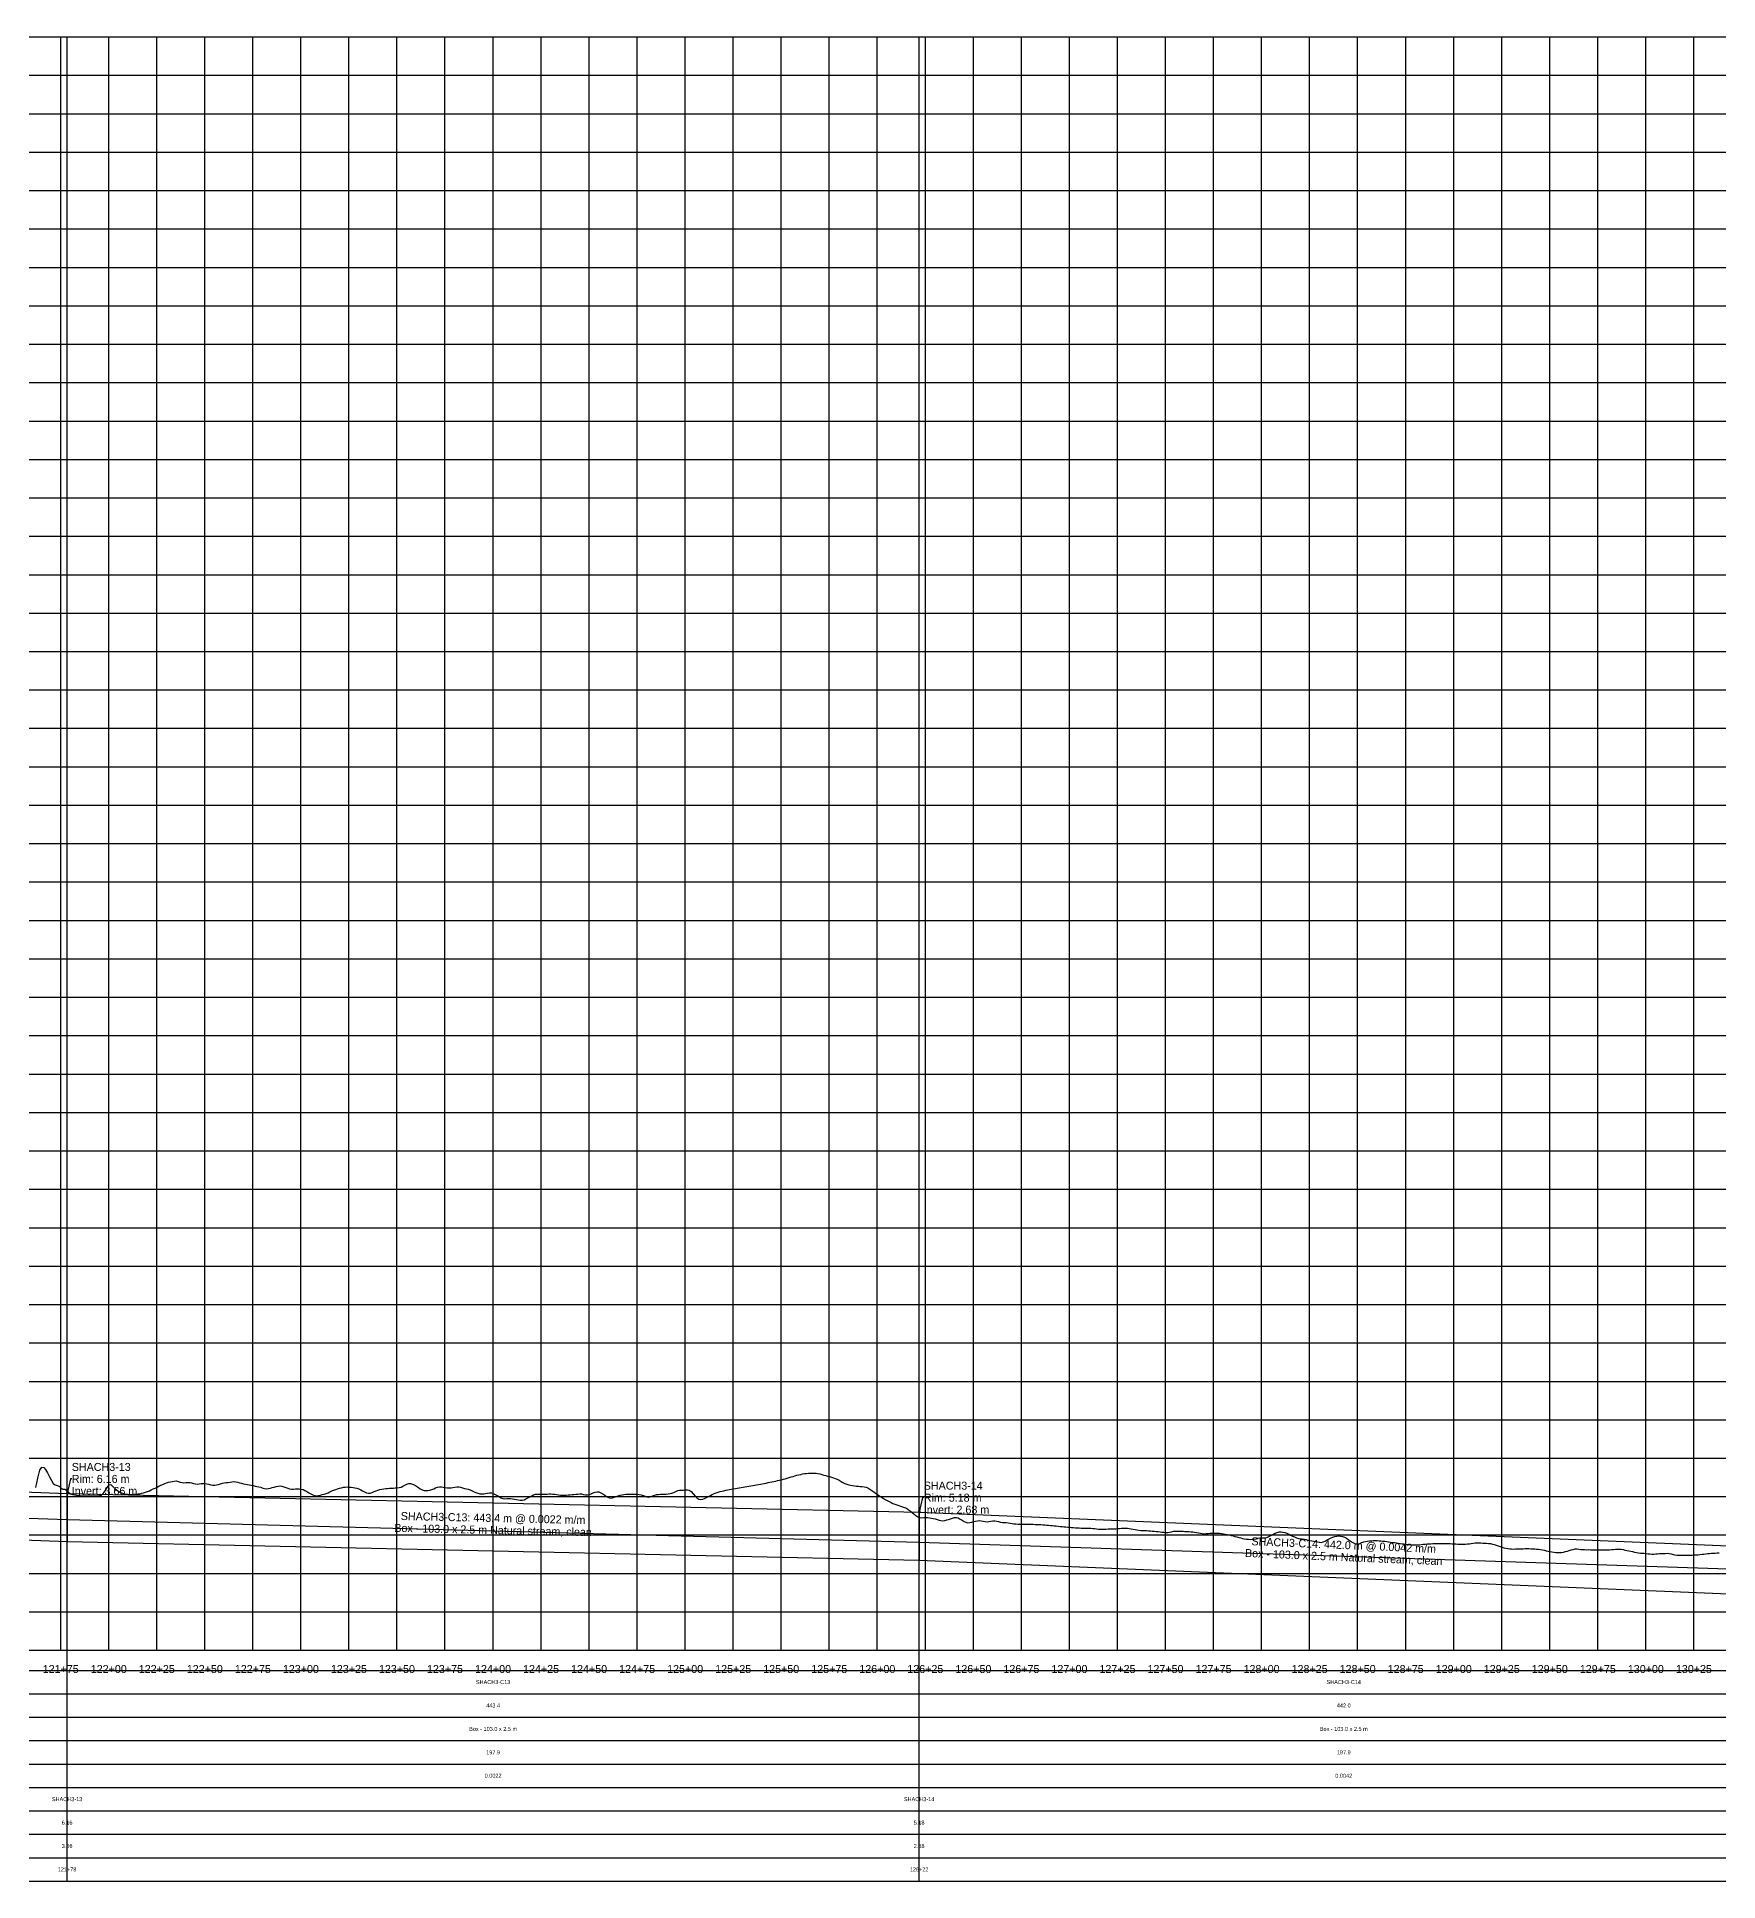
# Model space of a CAD drawing. Extents: x -64 to 13916, y -140 to 832.
# Drawn here: x 12163 to 13038, y -140 to 820 of the extents above; entities that cross this region are included whole.
import ezdxf
from ezdxf.enums import TextEntityAlignment as Align

# ---------------------------------------------------------------- set-up
doc = ezdxf.new("R2010")
doc.units = 0
for name, color, linetype in [('Annotation', 7, 'Continuous'), ('Annotation_Table', 254, 'Continuous'), ('Crown', 7, 'Continuous'), ('Grid', 254, 'Continuous'), ('Grid_Text', 7, 'Continuous'), ('Ground_Elevation', 3, 'Continuous'), ('Hydraulic_Grade', 5, 'Continuous'), ('Invert', 7, 'Continuous'), ('Structure', 7, 'Continuous')]:
    doc.layers.add(name, color=color, linetype=linetype)

msp = doc.modelspace()

# ---------------------------------------------------------------- linework, layer by layer
at = {"layer": 'Annotation', "color": 0}
for points in [[(12180.76, 69.19), (12180.02, 69.19), (12178.32, 61.57)], [(12624.19, 59.44), (12623.45, 59.44), (12621.75, 51.82)]]:
    msp.add_lwpolyline(points, dxfattribs=at)
for points in [[(12178.32, 61.57), (12178.12, 62.55), (12178.91, 62.37)], [(12621.75, 51.82), (12621.55, 52.8), (12622.34, 52.62)]]:
    msp.add_lwpolyline(points, close=True, dxfattribs=at)
at = {"layer": 'Annotation_Table', "color": 254}
for points in [[(12178.32, -140.21), (12178.32, 820)], [(12621.75, -140.21), (12621.75, 820)], [(-25, -30.48), (13899.95, -30.48)], [(-25, -42.67), (13899.95, -42.67)], [(-25, -54.86), (13899.95, -54.86)], [(-25, -67.06), (13899.95, -67.06)], [(-25, -79.25), (13899.95, -79.25)], [(-25, -91.44), (13899.95, -91.44)], [(-25, -103.63), (13899.95, -103.63)], [(-25, -115.82), (13899.95, -115.82)], [(-25, -128.02), (13899.95, -128.02)], [(-25, -140.21), (13899.95, -140.21)]]:
    msp.add_lwpolyline(points, dxfattribs=at)
at = {"layer": 'Crown', "color": 0}
for points in [[(11287.55, 95.28), (12178.32, 61.57)], [(12178.32, 61.57), (12178.32, 61.57)], [(12178.32, 61.57), (12621.75, 51.82)], [(12621.75, 51.82), (12621.75, 51.82)], [(12621.75, 51.82), (13063.74, 33.43)]]:
    msp.add_lwpolyline(points, dxfattribs=at)
at = {"layer": 'Grid', "color": 254}
for points in [[(-25, 820), (13900, 820)], [(12175, -20), (12175, 820)], [(12200, -20), (12200, 820)], [(12225, -20), (12225, 820)], [(12250, -20), (12250, 820)], [(12275, -20), (12275, 820)], [(12300, -20), (12300, 820)], [(12325, -20), (12325, 820)], [(12350, -20), (12350, 820)], [(12375, -20), (12375, 820)], [(12400, -20), (12400, 820)], [(12425, -20), (12425, 820)], [(12450, -20), (12450, 820)], [(12475, -20), (12475, 820)], [(12500, -20), (12500, 820)], [(12525, -20), (12525, 820)], [(12550, -20), (12550, 820)], [(12575, -20), (12575, 820)], [(12600, -20), (12600, 820)], [(12625, -20), (12625, 820)], [(12650, -20), (12650, 820)], [(12675, -20), (12675, 820)], [(12700, -20), (12700, 820)], [(12725, -20), (12725, 820)], [(12750, -20), (12750, 820)], [(12775, -20), (12775, 820)], [(12800, -20), (12800, 820)], [(12825, -20), (12825, 820)], [(12850, -20), (12850, 820)], [(12875, -20), (12875, 820)], [(12900, -20), (12900, 820)], [(12925, -20), (12925, 820)], [(12950, -20), (12950, 820)], [(12975, -20), (12975, 820)], [(13000, -20), (13000, 820)], [(13025, -20), (13025, 820)], [(-25, 800), (13900, 800)], [(-25, 780), (13900, 780)], [(-25, 760), (13900, 760)], [(-25, 740), (13900, 740)], [(-25, 720), (13900, 720)], [(-25, 700), (13900, 700)], [(-25, 680), (13900, 680)], [(-25, 660), (13900, 660)], [(-25, 640), (13900, 640)], [(-25, 620), (13900, 620)], [(-25, 600), (13900, 600)], [(-25, 580), (13900, 580)], [(-25, 560), (13900, 560)], [(-25, 540), (13900, 540)], [(-25, 520), (13900, 520)], [(-25, 500), (13900, 500)], [(-25, 480), (13900, 480)], [(-25, 460), (13900, 460)], [(-25, 440), (13900, 440)], [(-25, 420), (13900, 420)], [(-25, 400), (13900, 400)], [(-25, 380), (13900, 380)], [(-25, 360), (13900, 360)], [(-25, 340), (13900, 340)], [(-25, 320), (13900, 320)], [(-25, 300), (13900, 300)], [(-25, 280), (13900, 280)], [(-25, 260), (13900, 260)], [(-25, 240), (13900, 240)], [(-25, 220), (13900, 220)], [(-25, 200), (13900, 200)], [(-25, 180), (13900, 180)], [(-25, 160), (13900, 160)], [(-25, 140), (13900, 140)], [(-25, 120), (13900, 120)], [(-25, 100), (13900, 100)], [(-25, 80), (13900, 80)], [(-25, 60), (13900, 60)], [(-25, 40), (13900, 40)], [(-25, 20), (13900, 20)], [(-25, 0), (13900, 0)], [(-25, -20), (13900, -20)]]:
    msp.add_lwpolyline(points, dxfattribs=at)
at = {"layer": 'Ground_Elevation', "color": 3}
msp.add_lwpolyline([(12162.13, 64.81), (12163.13, 69.65), (12164.13, 73.68), (12165.13, 75.31), (12166.13, 75.21), (12167.13, 74.07), (12168.13, 72.28), (12169.13, 70.26), (12170.13, 68.37), (12171.13, 66.85), (12172.13, 66.06), (12173.13, 65.73), (12174.13, 65.37), (12175.13, 64.62), (12176.13, 63.94), (12177.13, 63.86), (12178.13, 63.23), (12179.13, 62.36), (12180.13, 61.37), (12181.13, 61.1), (12182.13, 60.93), (12183.13, 60.82), (12184.13, 60.62), (12185.13, 60.52), (12186.13, 60.47), (12187.13, 60.44), (12188.13, 60.41), (12189.13, 60.37), (12190.13, 60.33), (12191.13, 60.32), (12192.13, 60.37), (12193.13, 60.4), (12194.13, 60.45), (12195.13, 60.5), (12196.13, 60.77), (12197.13, 61.58), (12198.13, 63.04), (12199.13, 64.73), (12200.13, 66.17), (12201.13, 66.3), (12202.13, 65.22), (12203.13, 64.25), (12204.13, 63.42), (12205.13, 62.75), (12206.13, 62.2), (12207.13, 61.8), (12208.13, 61.51), (12209.13, 61.33), (12210.13, 61.22), (12211.13, 61.17), (12212.13, 61.15), (12213.13, 61.18), (12214.13, 61.24), (12215.13, 61.35), (12216.13, 61.51), (12217.13, 61.72), (12218.13, 61.98), (12219.13, 62.29), (12220.13, 62.65), (12221.13, 63.05), (12222.13, 63.49), (12223.13, 63.95), (12224.13, 64.43), (12225.13, 64.92), (12226.13, 65.42), (12227.13, 65.9), (12228.13, 66.36), (12229.13, 66.78), (12230.13, 67.14), (12231.13, 67.44), (12232.13, 67.69), (12233.13, 67.9), (12234.13, 68.06), (12235.13, 68.15), (12236.13, 67.84), (12237.13, 67.48), (12238.13, 67.29), (12239.13, 67.23), (12240.13, 67.25), (12241.13, 67.29), (12242.13, 67.26), (12243.13, 67.1), (12244.13, 66.83), (12245.13, 66.56), (12246.13, 66.47), (12247.13, 66.58), (12248.13, 66.74), (12249.13, 66.8), (12250.13, 66.75), (12251.13, 66.61), (12252.13, 66.4), (12253.13, 66.16), (12254.13, 65.98), (12255.13, 65.93), (12256.13, 66.05), (12257.13, 66.34), (12258.13, 66.69), (12259.13, 67), (12260.13, 67.18), (12261.13, 67.29), (12262.13, 67.37), (12263.13, 67.48), (12264.13, 67.64), (12265.13, 67.77), (12266.13, 67.69), (12267.13, 67.47), (12268.13, 67.19), (12269.13, 66.93), (12270.13, 66.7), (12271.13, 66.52), (12272.13, 66.36), (12273.13, 66.18), (12274.13, 65.97), (12275.13, 65.72), (12276.13, 65.46), (12277.13, 65.24), (12278.13, 65.09), (12279.13, 64.83), (12280.13, 64.46), (12281.13, 64.2), (12282.13, 64.1), (12283.13, 64.15), (12284.13, 64.35), (12285.13, 64.65), (12286.13, 64.97), (12287.13, 65.25), (12288.13, 65.46), (12289.13, 65.55), (12290.13, 65.43), (12291.13, 65.11), (12292.13, 64.7), (12293.13, 64.35), (12294.13, 64.06), (12295.13, 63.89), (12296.13, 63.86), (12297.13, 63.98), (12298.13, 64.11), (12299.13, 64.1), (12300.13, 63.94), (12301.13, 63.63), (12302.13, 63.21), (12303.13, 62.65), (12304.13, 62.02), (12305.13, 61.39), (12306.13, 60.88), (12307.13, 60.54), (12308.13, 60.43), (12309.13, 60.55), (12310.13, 60.79), (12311.13, 61.01), (12312.13, 61.22), (12313.13, 61.53), (12314.13, 61.97), (12315.13, 62.48), (12316.13, 62.95), (12317.13, 63.31), (12318.13, 63.63), (12319.13, 63.96), (12320.13, 64.3), (12321.13, 64.59), (12322.13, 64.83), (12323.13, 64.97), (12324.13, 65), (12325.13, 64.94), (12326.13, 64.83), (12327.13, 64.71), (12328.13, 64.55), (12329.13, 64.35), (12330.13, 64), (12331.13, 63.55), (12332.13, 63.01), (12333.13, 62.41), (12334.13, 61.94), (12335.13, 61.73), (12336.13, 61.83), (12337.13, 62.18), (12338.13, 62.62), (12339.13, 63.05), (12340.13, 63.4), (12341.13, 63.65), (12342.13, 63.86), (12343.13, 64.03), (12344.13, 64.19), (12345.13, 64.29), (12346.13, 64.36), (12347.13, 64.41), (12348.13, 64.45), (12349.13, 64.47), (12350.13, 64.56), (12351.13, 64.71), (12352.13, 64.99), (12353.13, 65.37), (12354.13, 65.9), (12355.13, 66.41), (12356.13, 66.76), (12357.13, 66.79), (12358.13, 66.55), (12359.13, 66.06), (12360.13, 65.41), (12361.13, 64.68), (12362.13, 64.02), (12363.13, 63.54), (12364.13, 63.24), (12365.13, 63.1), (12366.13, 63.1), (12367.13, 63.32), (12368.13, 63.67), (12369.13, 64.11), (12370.13, 64.56), (12371.13, 64.89), (12372.13, 65.05), (12373.13, 65.04), (12374.13, 64.9), (12375.13, 64.71), (12376.13, 64.58), (12377.13, 64.55), (12378.13, 64.62), (12379.13, 64.79), (12380.13, 64.97), (12381.13, 65.13), (12382.13, 65.07), (12383.13, 64.82), (12384.13, 64.52), (12385.13, 64.27), (12386.13, 64.05), (12387.13, 63.8), (12388.13, 63.43), (12389.13, 63), (12390.13, 62.56), (12391.13, 62.12), (12392.13, 61.74), (12393.13, 61.47), (12394.13, 61.37), (12395.13, 61.44), (12396.13, 61.61), (12397.13, 61.78), (12398.13, 61.91), (12399.13, 61.9), (12400.13, 61.6), (12401.13, 61.13), (12402.13, 60.57), (12403.13, 59.98), (12404.13, 59.42), (12405.13, 59.04), (12406.13, 58.88), (12407.13, 58.92), (12408.13, 59), (12409.13, 58.98), (12410.13, 58.85), (12411.13, 58.64), (12412.13, 58.43), (12413.13, 58.27), (12414.13, 58.18), (12415.13, 58.16), (12416.13, 58.34), (12417.13, 58.78), (12418.13, 59.3), (12419.13, 59.89), (12420.13, 60.44), (12421.13, 60.91), (12422.13, 61.2), (12423.13, 61.31), (12424.13, 61.31), (12425.13, 61.27), (12426.13, 61.23), (12427.13, 61.23), (12428.13, 61.29), (12429.13, 61.37), (12430.13, 61.4), (12431.13, 61.34), (12432.13, 61.21), (12433.13, 61.06), (12434.13, 60.91), (12435.13, 60.79), (12436.13, 60.74), (12437.13, 60.75), (12438.13, 60.8), (12439.13, 60.87), (12440.13, 60.97), (12441.13, 61.06), (12442.13, 61.15), (12443.13, 61.24), (12444.13, 61.32), (12445.13, 61.37), (12446.13, 61.37), (12447.13, 61.16), (12448.13, 60.87), (12449.13, 60.83), (12450.13, 61.08), (12451.13, 61.49), (12452.13, 61.9), (12453.13, 62.26), (12454.13, 62.5), (12455.13, 62.46), (12456.13, 62.02), (12457.13, 61.4), (12458.13, 60.68), (12459.13, 60.01), (12460.13, 59.51), (12461.13, 59.26), (12462.13, 59.34), (12463.13, 59.64), (12464.13, 60.01), (12465.13, 60.37), (12466.13, 60.68), (12467.13, 60.9), (12468.13, 61.07), (12469.13, 61.19), (12470.13, 61.28), (12471.13, 61.33), (12472.13, 61.34), (12473.13, 61.33), (12474.13, 61.28), (12475.13, 61.22), (12476.13, 61.07), (12477.13, 60.85), (12478.13, 60.58), (12479.13, 60.25), (12480.13, 59.82), (12481.13, 59.66), (12482.13, 59.99), (12483.13, 60.41), (12484.13, 60.77), (12485.13, 61), (12486.13, 61.13), (12487.13, 61.19), (12488.13, 61.22), (12489.13, 61.22), (12490.13, 61.3), (12491.13, 61.38), (12492.13, 61.56), (12493.13, 61.84), (12494.13, 62.2), (12495.13, 62.65), (12496.13, 63.11), (12497.13, 63.39), (12498.13, 63.34), (12499.13, 63.41), (12500.13, 63.55), (12501.13, 63.56), (12502.13, 63.26), (12503.13, 62.57), (12504.13, 61.41), (12505.13, 60.23), (12506.13, 59.3), (12507.13, 58.68), (12508.13, 58.5), (12509.13, 58.71), (12510.13, 59.08), (12511.13, 59.55), (12512.13, 60.08), (12513.13, 60.61), (12514.13, 61.12), (12515.13, 61.57), (12516.13, 61.97), (12517.13, 62.31), (12518.13, 62.6), (12519.13, 62.85), (12520.13, 63.07), (12521.13, 63.27), (12522.13, 63.46), (12523.13, 63.65), (12524.13, 63.83), (12525.13, 64.01), (12526.13, 64.17), (12527.13, 64.34), (12528.13, 64.51), (12529.13, 64.68), (12530.13, 64.85), (12531.13, 65.01), (12532.13, 65.19), (12533.13, 65.36), (12534.13, 65.54), (12535.13, 65.71), (12536.13, 65.9), (12537.13, 66.08), (12538.13, 66.27), (12539.13, 66.46), (12540.13, 66.66), (12541.13, 66.86), (12542.13, 67.06), (12543.13, 67.26), (12544.13, 67.46), (12545.13, 67.66), (12546.13, 67.87), (12547.13, 68.09), (12548.13, 68.31), (12549.13, 68.54), (12550.13, 68.79), (12551.13, 69.05), (12552.13, 69.32), (12553.13, 69.6), (12554.13, 69.9), (12555.13, 70.2), (12556.13, 70.5), (12557.13, 70.79), (12558.13, 71.07), (12559.13, 71.32), (12560.13, 71.56), (12561.13, 71.77), (12562.13, 71.95), (12563.13, 72.09), (12564.13, 72.18), (12565.13, 72.22), (12566.13, 72.23), (12567.13, 72.21), (12568.13, 72.15), (12569.13, 72.03), (12570.13, 71.83), (12571.13, 71.54), (12572.13, 71.21), (12573.13, 70.91), (12574.13, 70.67), (12575.13, 70.46), (12576.13, 70.16), (12577.13, 69.76), (12578.13, 69.39), (12579.13, 69.07), (12580.13, 68.57), (12581.13, 67.9), (12582.13, 67.3), (12583.13, 66.81), (12584.13, 66.46), (12585.13, 66.2), (12586.13, 65.97), (12587.13, 65.78), (12588.13, 65.62), (12589.13, 65.49), (12590.13, 65.39), (12591.13, 65.31), (12592.13, 65.21), (12593.13, 65.09), (12594.13, 64.89), (12595.13, 64.47), (12596.13, 63.89), (12597.13, 63.23), (12598.13, 62.54), (12599.13, 61.83), (12600.13, 61.13), (12601.13, 60.43), (12602.13, 59.76), (12603.13, 59.13), (12604.13, 58.51), (12605.13, 57.95), (12606.13, 57.41), (12607.13, 56.91), (12608.13, 56.46), (12609.13, 56.06), (12610.13, 55.68), (12611.13, 55.34), (12612.13, 55.02), (12613.13, 54.71), (12614.13, 54.35), (12615.13, 53.89), (12616.13, 53.28), (12617.13, 52.56), (12618.13, 51.75), (12619.13, 50.9), (12620.13, 50.11), (12621.13, 49.41), (12622.13, 49.04), (12623.13, 49.02), (12624.13, 49.12), (12625.13, 49.19), (12626.13, 49.16), (12627.13, 49.02), (12628.13, 48.82), (12629.13, 48.6), (12630.13, 48.37), (12631.13, 48.09), (12632.13, 47.78), (12633.13, 47.53), (12634.13, 47.44), (12635.13, 47.56), (12636.13, 47.82), (12637.13, 48.13), (12638.13, 48.47), (12639.13, 48.82), (12640.13, 49.11), (12641.13, 49.16), (12642.13, 48.86), (12643.13, 48.32), (12644.13, 47.67), (12645.13, 47.06), (12646.13, 46.6), (12647.13, 46.41), (12648.13, 46.47), (12649.13, 46.69), (12650.13, 46.95), (12651.13, 47.22), (12652.13, 47.46), (12653.13, 47.55), (12654.13, 47.39), (12655.13, 47.15), (12656.13, 46.98), (12657.13, 46.93), (12658.13, 47), (12659.13, 47.16), (12660.13, 47.36), (12661.13, 47.42), (12662.13, 47.26), (12663.13, 46.95), (12664.13, 46.65), (12665.13, 46.52), (12666.13, 46.54), (12667.13, 46.47), (12668.13, 46.27), (12669.13, 46.08), (12670.13, 45.94), (12671.13, 45.84), (12672.13, 45.77), (12673.13, 45.72), (12674.13, 45.67), (12675.13, 45.64), (12676.13, 45.63), (12677.13, 45.62), (12678.13, 45.6), (12679.13, 45.59), (12680.13, 45.58), (12681.13, 45.56), (12682.13, 45.53), (12683.13, 45.5), (12684.13, 45.46), (12685.13, 45.4), (12686.13, 45.34), (12687.13, 45.28), (12688.13, 45.19), (12689.13, 45.11), (12690.13, 45.02), (12691.13, 44.92), (12692.13, 44.82), (12693.13, 44.71), (12694.13, 44.6), (12695.13, 44.5), (12696.13, 44.39), (12697.13, 44.29), (12698.13, 44.19), (12699.13, 44.1), (12700.13, 44), (12701.13, 43.92), (12702.13, 43.83), (12703.13, 43.76), (12704.13, 43.7), (12705.13, 43.65), (12706.13, 43.62), (12707.13, 43.6), (12708.13, 43.58), (12709.13, 43.57), (12710.13, 43.55), (12711.13, 43.49), (12712.13, 43.41), (12713.13, 43.31), (12714.13, 43.21), (12715.13, 43.12), (12716.13, 43.06), (12717.13, 43.05), (12718.13, 43.07), (12719.13, 43.11), (12720.13, 43.13), (12721.13, 43.15), (12722.13, 43.16), (12723.13, 43.18), (12724.13, 43.24), (12725.13, 43.34), (12726.13, 43.45), (12727.13, 43.54), (12728.13, 43.57), (12729.13, 43.55), (12730.13, 43.5), (12731.13, 43.41), (12732.13, 43.26), (12733.13, 43.06), (12734.13, 42.83), (12735.13, 42.62), (12736.13, 42.47), (12737.13, 42.38), (12738.13, 42.33), (12739.13, 42.32), (12740.13, 42.3), (12741.13, 42.24), (12742.13, 42.16), (12743.13, 42.07), (12744.13, 41.96), (12745.13, 41.85), (12746.13, 41.74), (12747.13, 41.63), (12748.13, 41.52), (12749.13, 41.42), (12750.13, 41.33), (12751.13, 41.33), (12752.13, 41.47), (12753.13, 41.71), (12754.13, 41.93), (12755.13, 42.02), (12756.13, 42.03), (12757.13, 42.01), (12758.13, 41.98), (12759.13, 41.94), (12760.13, 41.89), (12761.13, 41.85), (12762.13, 41.77), (12763.13, 41.69), (12764.13, 41.58), (12765.13, 41.46), (12766.13, 41.32), (12767.13, 41.16), (12768.13, 41.01), (12769.13, 40.75), (12770.13, 40.65), (12771.13, 40.74), (12772.13, 40.86), (12773.13, 40.95), (12774.13, 41.02), (12775.13, 41.04), (12776.13, 41.02), (12777.13, 40.98), (12778.13, 40.91), (12779.13, 40.8), (12780.13, 40.67), (12781.13, 40.49), (12782.13, 40.29), (12783.13, 40.07), (12784.13, 39.81), (12785.13, 39.55), (12786.13, 39.28), (12787.13, 39.01), (12788.13, 38.75), (12789.13, 38.48), (12790.13, 38.24), (12791.13, 38.03), (12792.13, 37.87), (12793.13, 37.77), (12794.13, 37.74), (12795.13, 37.78), (12796.13, 37.89), (12797.13, 38.06), (12798.13, 38.27), (12799.13, 38.48), (12800.13, 38.61), (12801.13, 38.53), (12802.13, 38.55), (12803.13, 38.94), (12804.13, 39.44), (12805.13, 39.92), (12806.13, 40.39), (12807.13, 40.87), (12808.13, 41.29), (12809.13, 41.6), (12810.13, 41.58), (12811.13, 41.44), (12812.13, 41.22), (12813.13, 40.88), (12814.13, 40.45), (12815.13, 39.95), (12816.13, 39.46), (12817.13, 38.98), (12818.13, 38.57), (12819.13, 38.26), (12820.13, 38.05), (12821.13, 37.92), (12822.13, 37.81), (12823.13, 37.66), (12824.13, 37.37), (12825.13, 37.12), (12826.13, 36.96), (12827.13, 36.79), (12828.13, 36.6), (12829.13, 36.39), (12830.13, 36.22), (12831.13, 36.17), (12832.13, 36.38), (12833.13, 36.87), (12834.13, 37.46), (12835.13, 38.03), (12836.13, 38.45), (12837.13, 38.82), (12838.13, 39.16), (12839.13, 39.4), (12840.13, 39.51), (12841.13, 39.44), (12842.13, 39.18), (12843.13, 38.81), (12844.13, 38.31), (12845.13, 37.65), (12846.13, 36.92), (12847.13, 36.26), (12848.13, 35.71), (12849.13, 35.36), (12850.13, 35.34), (12851.13, 35.61), (12852.13, 36.04), (12853.13, 36.39), (12854.13, 36.65), (12855.13, 36.83), (12856.13, 36.95), (12857.13, 37.04), (12858.13, 37.08), (12859.13, 37.09), (12860.13, 37.06), (12861.13, 37.01), (12862.13, 36.93), (12863.13, 36.83), (12864.13, 36.72), (12865.13, 36.6), (12866.13, 36.46), (12867.13, 36.33), (12868.13, 36.18), (12869.13, 36.04), (12870.13, 35.89), (12871.13, 35.75), (12872.13, 35.61), (12873.13, 35.48), (12874.13, 35.36), (12875.13, 35.24), (12876.13, 35.13), (12877.13, 35.03), (12878.13, 34.95), (12879.13, 34.88), (12880.13, 34.84), (12881.13, 34.85), (12882.13, 34.93), (12883.13, 35.04), (12884.13, 35.14), (12885.13, 35.24), (12886.13, 35.32), (12887.13, 35.4), (12888.13, 35.45), (12889.13, 35.5), (12890.13, 35.54), (12891.13, 35.57), (12892.13, 35.6), (12893.13, 35.61), (12894.13, 35.61), (12895.13, 35.6), (12896.13, 35.58), (12897.13, 35.54), (12898.13, 35.51), (12899.13, 35.45), (12900.13, 35.4), (12901.13, 35.35), (12902.13, 35.31), (12903.13, 35.27), (12904.13, 35.25), (12905.13, 35.26), (12906.13, 35.3), (12907.13, 35.37), (12908.13, 35.47), (12909.13, 35.59), (12910.13, 35.73), (12911.13, 35.87), (12912.13, 35.97), (12913.13, 35.99), (12914.13, 35.84), (12915.13, 35.7), (12916.13, 35.73), (12917.13, 35.73), (12918.13, 35.65), (12919.13, 35.5), (12920.13, 35.26), (12921.13, 34.98), (12922.13, 34.67), (12923.13, 34.33), (12924.13, 33.98), (12925.13, 33.65), (12926.13, 33.37), (12927.13, 33.15), (12928.13, 32.95), (12929.13, 32.8), (12930.13, 32.72), (12931.13, 32.69), (12932.13, 32.72), (12933.13, 32.75), (12934.13, 32.8), (12935.13, 32.84), (12936.13, 32.88), (12937.13, 32.9), (12938.13, 32.91), (12939.13, 32.9), (12940.13, 32.87), (12941.13, 32.82), (12942.13, 32.76), (12943.13, 32.67), (12944.13, 32.55), (12945.13, 32.41), (12946.13, 32.24), (12947.13, 32.04), (12948.13, 31.83), (12949.13, 31.62), (12950.13, 31.4), (12951.13, 31.21), (12952.13, 31.05), (12953.13, 30.92), (12954.13, 30.85), (12955.13, 30.85), (12956.13, 30.95), (12957.13, 31.11), (12958.13, 31.34), (12959.13, 31.61), (12960.13, 31.89), (12961.13, 32.19), (12962.13, 32.49), (12963.13, 32.78), (12964.13, 32.83), (12965.13, 32.59), (12966.13, 32.42), (12967.13, 32.39), (12968.13, 32.37), (12969.13, 32.34), (12970.13, 32.38), (12971.13, 32.33), (12972.13, 32.3), (12973.13, 32.29), (12974.13, 32.3), (12975.13, 32.31), (12976.13, 32.3), (12977.13, 32.27), (12978.13, 32.23), (12979.13, 32.2), (12980.13, 32.21), (12981.13, 32.27), (12982.13, 32.37), (12983.13, 32.51), (12984.13, 32.62), (12985.13, 32.69), (12986.13, 32.68), (12987.13, 32.57), (12988.13, 32.39), (12989.13, 32.15), (12990.13, 31.93), (12991.13, 31.74), (12992.13, 31.56), (12993.13, 31.35), (12994.13, 31.1), (12995.13, 30.86), (12996.13, 30.66), (12997.13, 30.55), (12998.13, 30.52), (12999.13, 30.48), (13000.13, 30.37), (13001.13, 30.24), (13002.13, 30.14), (13003.13, 30.07), (13004.13, 30.06), (13005.13, 30.11), (13006.13, 30.21), (13007.13, 30.33), (13008.13, 30.39), (13009.13, 30.4), (13010.13, 30.45), (13011.13, 30.53), (13012.13, 30.38), (13013.13, 30.12), (13014.13, 29.89), (13015.13, 29.7), (13016.13, 29.56), (13017.13, 29.48), (13018.13, 29.45), (13019.13, 29.45), (13020.13, 29.48), (13021.13, 29.51), (13022.13, 29.54), (13023.13, 29.56), (13024.13, 29.57), (13025.13, 29.6), (13026.13, 29.64), (13027.13, 29.71), (13028.13, 29.82), (13029.13, 29.95), (13030.13, 30.09), (13031.13, 30.25), (13032.13, 30.38), (13033.13, 30.45), (13034.13, 30.49), (13035.13, 30.53), (13036.13, 30.59), (13037.13, 30.63), (13038.13, 30.66)], dxfattribs=at)
at = {"layer": 'Hydraulic_Grade', "color": 5}
for points in [[(11287.55, 78.96), (12178.32, 47.99)], [(12178.32, 47.99), (12178.32, 47.99)], [(12178.32, 47.99), (12621.75, 36.23)], [(12621.75, 36.23), (12621.75, 36.23)], [(12621.75, 36.23), (13063.74, 21.71)]]:
    msp.add_lwpolyline(points, dxfattribs=at)
at = {"layer": 'Invert', "color": 0}
for points in [[(11287.55, 70.28), (12178.32, 36.57)], [(12178.32, 36.57), (12178.32, 36.57)], [(12178.32, 36.57), (12621.75, 26.82)], [(12621.75, 26.82), (12621.75, 26.82)], [(12621.75, 26.82), (13063.74, 8.43)]]:
    msp.add_lwpolyline(points, dxfattribs=at)
at = {"layer": 'Structure', "color": 0}
for points in [[(12178.32, 61.57), (12178.32, 36.57)], [(12178.32, 61.57), (12178.32, 36.57)], [(12621.75, 51.82), (12621.75, 26.82)], [(12621.75, 51.82), (12621.75, 26.82)]]:
    msp.add_lwpolyline(points, dxfattribs=at)

# ---------------------------------------------------------------- texts
at = {"layer": 'Annotation', "color": 0}
for s, height, p in [('SHACH3-13', 4.167, (12180.76, 75.44)), ('Rim: 6.16 m', 4.1667, (12180.76, 69.19)), ('SHACH3-14', 4.167, (12624.19, 65.69)), ('Invert: 3.66 m', 4.1667, (12180.76, 62.94)), ('Rim: 5.18 m', 4.1667, (12624.19, 59.44)), ('Invert: 2.68 m', 4.1667, (12624.19, 53.19))]:
    msp.add_text(s, height=height, dxfattribs=at).set_placement(p, align=Align.MIDDLE_LEFT)
for s, rotation, p in [('SHACH3-C13: 443.4 m @ 0.0022 m/m', 358.7404, (12400.04, 48.84)), ('Box - 103.0 x 2.5 m Natural stream, clean', 358.7404, (12400.04, 42.59)), ('SHACH3-C14: 442.0 m @ 0.0042 m/m', 357.61745, (12842.75, 34.77)), ('Box - 103.0 x 2.5 m Natural stream, clean', 357.61745, (12842.75, 28.52))]:
    msp.add_text(s, height=4.1667, rotation=rotation, dxfattribs=at).set_placement(p, align=Align.MIDDLE_CENTER)
at = {"layer": 'Annotation_Table', "color": 0}
for s, height, p in [('SHACH3-C13', 2.083, (12400.04, -36.58)), ('SHACH3-C14', 2.083, (12842.75, -36.58)), ('443.4', 2.083, (12400.04, -48.77)), ('442.0', 2.083, (12842.75, -48.77)), ('Box - 103.0 x 2.5 m', 2.0833, (12400.04, -60.96)), ('Box - 103.0 x 2.5 m', 2.0833, (12842.75, -60.96)), ('197.9', 2.083, (12400.04, -73.15)), ('197.9', 2.083, (12842.75, -73.15)), ('0.0022', 2.083, (12400.04, -85.34)), ('0.0042', 2.083, (12842.75, -85.34)), ('SHACH3-13', 2.083, (12178.32, -97.54)), ('SHACH3-14', 2.083, (12621.75, -97.54)), ('6.16', 2.083, (12178.32, -109.73)), ('5.18', 2.083, (12621.75, -109.73)), ('3.66', 2.083, (12178.32, -121.92)), ('2.68', 2.083, (12621.75, -121.92)), ('121+78', 2.083, (12178.32, -134.11)), ('126+22', 2.083, (12621.75, -134.11))]:
    msp.add_text(s, height=height, dxfattribs=at).set_placement(p, align=Align.MIDDLE_CENTER)
at = {"layer": 'Grid_Text', "color": 0}
for s, p in [('121+75', (12175, -27.7)), ('122+00', (12200, -27.7)), ('122+25', (12225, -27.7)), ('122+50', (12250, -27.7)), ('122+75', (12275, -27.7)), ('123+00', (12300, -27.7)), ('123+25', (12325, -27.7)), ('123+50', (12350, -27.7)), ('123+75', (12375, -27.7)), ('124+00', (12400, -27.7)), ('124+25', (12425, -27.7)), ('124+50', (12450, -27.7)), ('124+75', (12475, -27.7)), ('125+00', (12500, -27.7)), ('125+25', (12525, -27.7)), ('125+50', (12550, -27.7)), ('125+75', (12575, -27.7)), ('126+00', (12600, -27.7)), ('126+25', (12625, -27.7)), ('126+50', (12650, -27.7)), ('126+75', (12675, -27.7)), ('127+00', (12700, -27.7)), ('127+25', (12725, -27.7)), ('127+50', (12750, -27.7)), ('127+75', (12775, -27.7)), ('128+00', (12800, -27.7)), ('128+25', (12825, -27.7)), ('128+50', (12850, -27.7)), ('128+75', (12875, -27.7)), ('129+00', (12900, -27.7)), ('129+25', (12925, -27.7)), ('129+50', (12950, -27.7)), ('129+75', (12975, -27.7)), ('130+00', (13000, -27.7)), ('130+25', (13025, -27.7))]:
    msp.add_text(s, height=4.167, dxfattribs=at).set_placement(p, align=Align.TOP_CENTER)

doc.saveas('drawing.dxf')
